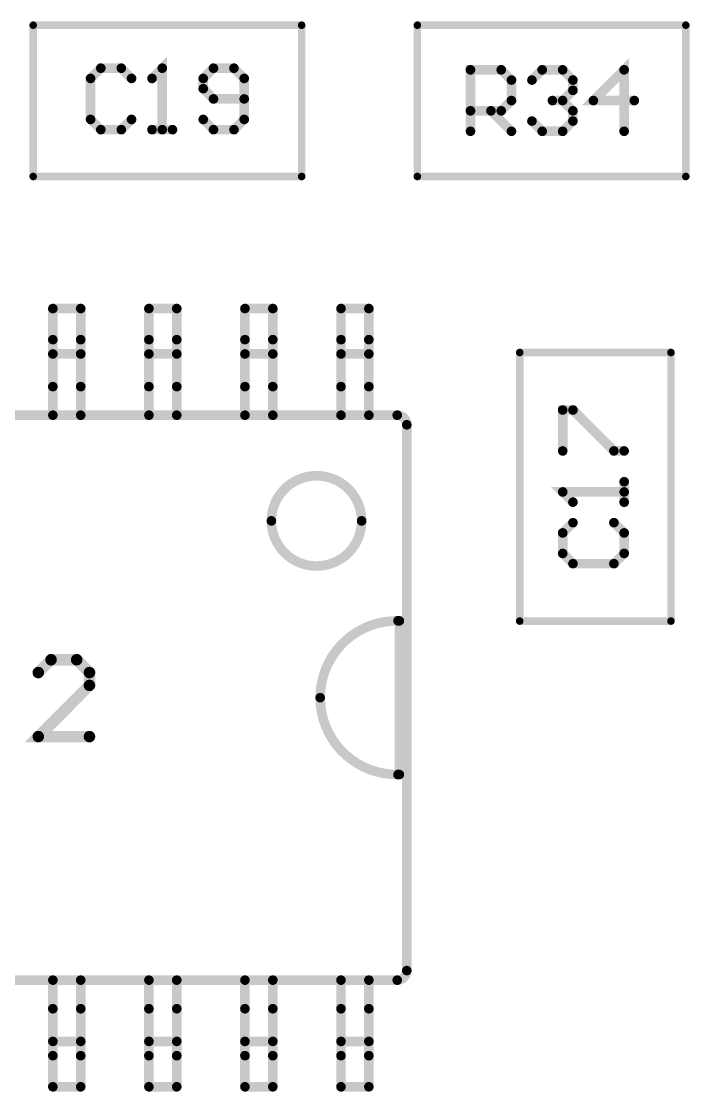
# Model space of a CAD drawing. Extents: x -4.2 to 14.8, y -3.5 to 8.8.
# Drawn here: x 7.771 to 8.119, y 2.935 to 3.492 of the extents above; entities that cross this region are included whole.
import ezdxf

# ---------------------------------------------------------------- set-up
doc = ezdxf.new("R2010")
doc.units = 0
doc.layers.add('2D_LINE_00', color=1, linetype='CONTINUOUS')

# ---------------------------------------------------------------- blocks, each defined once
blk = doc.blocks.new('SMOOTH_0$00394')
at = {"const_width": 0.00197}
blk.add_lwpolyline([(-0.00098, 0, 1), (0.00098, 0, 1)], format="xyb", close=True, dxfattribs=at)
blk = doc.blocks.new('DRAWING_3816')
at = {"layer": '2D_LINE_00', "const_width": 0.00394}
blk.add_lwpolyline([(0, 0), (0.07874, 0)], dxfattribs=at)
at = {"layer": '2D_LINE_00'}
for p in [(0, 0), (0.07874, 0)]:
    blk.add_blockref('SMOOTH_0$00394', p, dxfattribs=at)
blk = doc.blocks.new('DRAWING_3817')
at = {"layer": '2D_LINE_00', "const_width": 0.00394}
blk.add_lwpolyline([(0, 0), (0, 0.13976)], dxfattribs=at)
at = {"layer": '2D_LINE_00'}
for p in [(0, 0.13976), (0, 0)]:
    blk.add_blockref('SMOOTH_0$00394', p, dxfattribs=at)
blk = doc.blocks.new('DRAWING_3818')
at = {"layer": '2D_LINE_00', "const_width": 0.00394}
blk.add_lwpolyline([(0, 0), (0, 0.13976)], dxfattribs=at)
at = {"layer": '2D_LINE_00'}
for p in [(0, 0.13976), (0, 0)]:
    blk.add_blockref('SMOOTH_0$00394', p, dxfattribs=at)
blk = doc.blocks.new('DRAWING_3819')
at = {"layer": '2D_LINE_00', "const_width": 0.00394}
blk.add_lwpolyline([(0, 0), (0.07874, 0)], dxfattribs=at)
at = {"layer": '2D_LINE_00'}
for p in [(0, 0), (0.07874, 0)]:
    blk.add_blockref('SMOOTH_0$00394', p, dxfattribs=at)
blk = doc.blocks.new('DRAWING_4067')
at = {"layer": '2D_LINE_00', "const_width": 0.00394}
blk.add_lwpolyline([(0, 0), (0, 0.07874)], dxfattribs=at)
at = {"layer": '2D_LINE_00'}
for p in [(0, 0.07874), (0, 0)]:
    blk.add_blockref('SMOOTH_0$00394', p, dxfattribs=at)
blk = doc.blocks.new('DRAWING_4068')
at = {"layer": '2D_LINE_00', "const_width": 0.00394}
blk.add_lwpolyline([(0, 0), (0.13976, 0)], dxfattribs=at)
at = {"layer": '2D_LINE_00'}
for p in [(0, 0), (0.13976, 0)]:
    blk.add_blockref('SMOOTH_0$00394', p, dxfattribs=at)
blk = doc.blocks.new('DRAWING_4069')
at = {"layer": '2D_LINE_00', "const_width": 0.00394}
blk.add_lwpolyline([(0, 0), (0.13976, 0)], dxfattribs=at)
at = {"layer": '2D_LINE_00'}
for p in [(0, 0), (0.13976, 0)]:
    blk.add_blockref('SMOOTH_0$00394', p, dxfattribs=at)
blk = doc.blocks.new('DRAWING_4070')
at = {"layer": '2D_LINE_00', "const_width": 0.00394}
blk.add_lwpolyline([(0, 0), (0, 0.07874)], dxfattribs=at)
at = {"layer": '2D_LINE_00'}
for p in [(0, 0.07874), (0, 0)]:
    blk.add_blockref('SMOOTH_0$00394', p, dxfattribs=at)
blk = doc.blocks.new('DRAWING_4071')
at = {"layer": '2D_LINE_00', "const_width": 0.00394}
blk.add_lwpolyline([(0, 0), (0, 0.07874)], dxfattribs=at)
at = {"layer": '2D_LINE_00'}
for p in [(0, 0.07874), (0, 0)]:
    blk.add_blockref('SMOOTH_0$00394', p, dxfattribs=at)
blk = doc.blocks.new('DRAWING_4072')
at = {"layer": '2D_LINE_00', "const_width": 0.00394}
blk.add_lwpolyline([(0, 0), (0.13976, 0)], dxfattribs=at)
at = {"layer": '2D_LINE_00'}
for p in [(0, 0), (0.13976, 0)]:
    blk.add_blockref('SMOOTH_0$00394', p, dxfattribs=at)
blk = doc.blocks.new('DRAWING_4073')
at = {"layer": '2D_LINE_00', "const_width": 0.00394}
blk.add_lwpolyline([(0, 0), (0.13976, 0)], dxfattribs=at)
at = {"layer": '2D_LINE_00'}
for p in [(0, 0), (0.13976, 0)]:
    blk.add_blockref('SMOOTH_0$00394', p, dxfattribs=at)
blk = doc.blocks.new('DRAWING_4074')
at = {"layer": '2D_LINE_00', "const_width": 0.00394}
blk.add_lwpolyline([(0, 0), (0, 0.07874)], dxfattribs=at)
at = {"layer": '2D_LINE_00'}
for p in [(0, 0.07874), (0, 0)]:
    blk.add_blockref('SMOOTH_0$00394', p, dxfattribs=at)
blk = doc.blocks.new('SMOOTH_0$006')
at = {"const_width": 0.003}
blk.add_lwpolyline([(-0.0015, 0, 1), (0.0015, 0, 1)], format="xyb", close=True, dxfattribs=at)
blk = doc.blocks.new('DRAWING_4142')
at = {"layer": '2D_LINE_00', "const_width": 0.006}
blk.add_lwpolyline([(0, 0), (-0.02665, 0), (0, 0.02666), (0, 0.03332), (-0.00666, 0.03999), (-0.01999, 0.03999), (-0.02665, 0.03332)], dxfattribs=at)
at = {"layer": '2D_LINE_00'}
for p in [(-0.01999, 0.03999), (-0.00666, 0.03999), (-0.02665, 0.03332), (0, 0.03332), (0, 0.02666), (-0.02665, 0), (0, 0)]:
    blk.add_blockref('SMOOTH_0$006', p, dxfattribs=at)
blk = doc.blocks.new('SMOOTH_0$005')
at = {"const_width": 0.0025}
blk.add_lwpolyline([(-0.00125, 0, 1), (0.00125, 0, 1)], format="xyb", close=True, dxfattribs=at)
blk = doc.blocks.new('DRAWING_4337')
at = {"layer": '2D_LINE_00', "const_width": 0.005}
blk.add_lwpolyline([(0, 0, 0.418309), (-0.0406, -0.03999)], format="xyb", dxfattribs=at)
at = {"layer": '2D_LINE_00'}
for p in [(0, 0), (-0.0406, -0.03999)]:
    blk.add_blockref('SMOOTH_0$005', p, dxfattribs=at)
blk = doc.blocks.new('DRAWING_4338')
at = {"layer": '2D_LINE_00', "const_width": 0.005}
blk.add_lwpolyline([(0, 0, 0.41166), (-0.00498, 0.00499)], format="xyb", dxfattribs=at)
at = {"layer": '2D_LINE_00'}
for p in [(-0.00498, 0.00499), (0, 0)]:
    blk.add_blockref('SMOOTH_0$005', p, dxfattribs=at)
blk = doc.blocks.new('DRAWING_4339')
at = {"layer": '2D_LINE_00', "const_width": 0.005}
blk.add_lwpolyline([(0, 0, 1), (-0.047, 0)], format="xyb", dxfattribs=at)
at = {"layer": '2D_LINE_00'}
for p in [(-0.047, 0), (0, 0)]:
    blk.add_blockref('SMOOTH_0$005', p, dxfattribs=at)
blk = doc.blocks.new('DRAWING_4340')
at = {"layer": '2D_LINE_00', "const_width": 0.005}
blk.add_lwpolyline([(0, 0, 0.41166), (0.00498, 0.00498)], format="xyb", dxfattribs=at)
at = {"layer": '2D_LINE_00'}
for p in [(0.00498, 0.00498), (0, 0)]:
    blk.add_blockref('SMOOTH_0$005', p, dxfattribs=at)
blk = doc.blocks.new('DRAWING_4341')
at = {"layer": '2D_LINE_00', "const_width": 0.005}
blk.add_lwpolyline([(0, 0, 1), (0.047, 0)], format="xyb", dxfattribs=at)
at = {"layer": '2D_LINE_00'}
for p in [(0, 0), (0.047, 0)]:
    blk.add_blockref('SMOOTH_0$005', p, dxfattribs=at)
blk = doc.blocks.new('DRAWING_4342')
at = {"layer": '2D_LINE_00', "const_width": 0.005}
blk.add_lwpolyline([(0, 0, 0.418309), (0.0406, -0.04)], format="xyb", dxfattribs=at)
at = {"layer": '2D_LINE_00'}
for p in [(0, 0), (0.0406, -0.04)]:
    blk.add_blockref('SMOOTH_0$005', p, dxfattribs=at)
blk = doc.blocks.new('DRAWING_4377')
at = {"layer": '2D_LINE_00', "const_width": 0.005}
blk.add_lwpolyline([(0, 0), (0, 0.01618)], dxfattribs=at)
at = {"layer": '2D_LINE_00'}
for p in [(0, 0.01618), (0, 0)]:
    blk.add_blockref('SMOOTH_0$005', p, dxfattribs=at)
blk = doc.blocks.new('DRAWING_4378')
at = {"layer": '2D_LINE_00', "const_width": 0.005}
blk.add_lwpolyline([(0, 0), (0.0145, 0)], dxfattribs=at)
at = {"layer": '2D_LINE_00'}
for p in [(0, 0), (0.0145, 0)]:
    blk.add_blockref('SMOOTH_0$005', p, dxfattribs=at)
blk = doc.blocks.new('DRAWING_4379')
at = {"layer": '2D_LINE_00', "const_width": 0.005}
blk.add_lwpolyline([(0, 0), (0, 0.017)], dxfattribs=at)
at = {"layer": '2D_LINE_00'}
for p in [(0, 0.017), (0, 0)]:
    blk.add_blockref('SMOOTH_0$005', p, dxfattribs=at)
blk = doc.blocks.new('DRAWING_4380')
at = {"layer": '2D_LINE_00', "const_width": 0.005}
blk.add_lwpolyline([(0, 0), (0, 0.00744)], dxfattribs=at)
at = {"layer": '2D_LINE_00'}
for p in [(0, 0.00744), (0, 0)]:
    blk.add_blockref('SMOOTH_0$005', p, dxfattribs=at)
blk = doc.blocks.new('DRAWING_4381')
at = {"layer": '2D_LINE_00', "const_width": 0.005}
blk.add_lwpolyline([(0, 0), (0.0145, 0)], dxfattribs=at)
at = {"layer": '2D_LINE_00'}
for p in [(0, 0), (0.0145, 0)]:
    blk.add_blockref('SMOOTH_0$005', p, dxfattribs=at)
blk = doc.blocks.new('DRAWING_4382')
at = {"layer": '2D_LINE_00', "const_width": 0.005}
blk.add_lwpolyline([(0, 0), (0, 0.01488)], dxfattribs=at)
at = {"layer": '2D_LINE_00'}
for p in [(0, 0.01488), (0, 0)]:
    blk.add_blockref('SMOOTH_0$005', p, dxfattribs=at)
blk = doc.blocks.new('DRAWING_4383')
at = {"layer": '2D_LINE_00', "const_width": 0.005}
blk.add_lwpolyline([(0, 0), (0, 0.00744)], dxfattribs=at)
at = {"layer": '2D_LINE_00'}
for p in [(0, 0.00744), (0, 0)]:
    blk.add_blockref('SMOOTH_0$005', p, dxfattribs=at)
blk = doc.blocks.new('DRAWING_4384')
at = {"layer": '2D_LINE_00', "const_width": 0.005}
blk.add_lwpolyline([(0, 0), (0, 0.01618)], dxfattribs=at)
at = {"layer": '2D_LINE_00'}
for p in [(0, 0.01618), (0, 0)]:
    blk.add_blockref('SMOOTH_0$005', p, dxfattribs=at)
blk = doc.blocks.new('DRAWING_4385')
at = {"layer": '2D_LINE_00', "const_width": 0.005}
blk.add_lwpolyline([(0, 0), (0.0145, 0)], dxfattribs=at)
at = {"layer": '2D_LINE_00'}
for p in [(0, 0), (0.0145, 0)]:
    blk.add_blockref('SMOOTH_0$005', p, dxfattribs=at)
blk = doc.blocks.new('DRAWING_4386')
at = {"layer": '2D_LINE_00', "const_width": 0.005}
blk.add_lwpolyline([(0, 0), (0, 0.01488)], dxfattribs=at)
at = {"layer": '2D_LINE_00'}
for p in [(0, 0.01488), (0, 0)]:
    blk.add_blockref('SMOOTH_0$005', p, dxfattribs=at)
blk = doc.blocks.new('DRAWING_4387')
at = {"layer": '2D_LINE_00', "const_width": 0.005}
blk.add_lwpolyline([(0, 0), (0, 0.017)], dxfattribs=at)
at = {"layer": '2D_LINE_00'}
for p in [(0, 0.017), (0, 0)]:
    blk.add_blockref('SMOOTH_0$005', p, dxfattribs=at)
blk = doc.blocks.new('DRAWING_4388')
at = {"layer": '2D_LINE_00', "const_width": 0.005}
blk.add_lwpolyline([(0, 0), (0, 0.01618)], dxfattribs=at)
at = {"layer": '2D_LINE_00'}
for p in [(0, 0.01618), (0, 0)]:
    blk.add_blockref('SMOOTH_0$005', p, dxfattribs=at)
blk = doc.blocks.new('DRAWING_4389')
at = {"layer": '2D_LINE_00', "const_width": 0.005}
blk.add_lwpolyline([(0, 0), (0.0145, 0)], dxfattribs=at)
at = {"layer": '2D_LINE_00'}
for p in [(0, 0), (0.0145, 0)]:
    blk.add_blockref('SMOOTH_0$005', p, dxfattribs=at)
blk = doc.blocks.new('DRAWING_4390')
at = {"layer": '2D_LINE_00', "const_width": 0.005}
blk.add_lwpolyline([(0, 0), (0, 0.017)], dxfattribs=at)
at = {"layer": '2D_LINE_00'}
for p in [(0, 0.017), (0, 0)]:
    blk.add_blockref('SMOOTH_0$005', p, dxfattribs=at)
blk = doc.blocks.new('DRAWING_4391')
at = {"layer": '2D_LINE_00', "const_width": 0.005}
blk.add_lwpolyline([(0, 0), (0, 0.00744)], dxfattribs=at)
at = {"layer": '2D_LINE_00'}
for p in [(0, 0.00744), (0, 0)]:
    blk.add_blockref('SMOOTH_0$005', p, dxfattribs=at)
blk = doc.blocks.new('DRAWING_4392')
at = {"layer": '2D_LINE_00', "const_width": 0.005}
blk.add_lwpolyline([(0, 0), (0.0145, 0)], dxfattribs=at)
at = {"layer": '2D_LINE_00'}
for p in [(0, 0), (0.0145, 0)]:
    blk.add_blockref('SMOOTH_0$005', p, dxfattribs=at)
blk = doc.blocks.new('DRAWING_4393')
at = {"layer": '2D_LINE_00', "const_width": 0.005}
blk.add_lwpolyline([(0, 0), (0, 0.01488)], dxfattribs=at)
at = {"layer": '2D_LINE_00'}
for p in [(0, 0.01488), (0, 0)]:
    blk.add_blockref('SMOOTH_0$005', p, dxfattribs=at)
blk = doc.blocks.new('DRAWING_4394')
at = {"layer": '2D_LINE_00', "const_width": 0.005}
blk.add_lwpolyline([(0, 0), (0, 0.00744)], dxfattribs=at)
at = {"layer": '2D_LINE_00'}
for p in [(0, 0.00744), (0, 0)]:
    blk.add_blockref('SMOOTH_0$005', p, dxfattribs=at)
blk = doc.blocks.new('DRAWING_4395')
at = {"layer": '2D_LINE_00', "const_width": 0.005}
blk.add_lwpolyline([(0, 0), (0, 0.01618)], dxfattribs=at)
at = {"layer": '2D_LINE_00'}
for p in [(0, 0.01618), (0, 0)]:
    blk.add_blockref('SMOOTH_0$005', p, dxfattribs=at)
blk = doc.blocks.new('DRAWING_4396')
at = {"layer": '2D_LINE_00', "const_width": 0.005}
blk.add_lwpolyline([(0, 0), (0.0145, 0)], dxfattribs=at)
at = {"layer": '2D_LINE_00'}
for p in [(0, 0), (0.0145, 0)]:
    blk.add_blockref('SMOOTH_0$005', p, dxfattribs=at)
blk = doc.blocks.new('DRAWING_4397')
at = {"layer": '2D_LINE_00', "const_width": 0.005}
blk.add_lwpolyline([(0, 0), (0, 0.01488)], dxfattribs=at)
at = {"layer": '2D_LINE_00'}
for p in [(0, 0.01488), (0, 0)]:
    blk.add_blockref('SMOOTH_0$005', p, dxfattribs=at)
blk = doc.blocks.new('DRAWING_4398')
at = {"layer": '2D_LINE_00', "const_width": 0.005}
blk.add_lwpolyline([(0, 0), (0, 0.017)], dxfattribs=at)
at = {"layer": '2D_LINE_00'}
for p in [(0, 0.017), (0, 0)]:
    blk.add_blockref('SMOOTH_0$005', p, dxfattribs=at)
blk = doc.blocks.new('DRAWING_4399')
at = {"layer": '2D_LINE_00', "const_width": 0.005}
blk.add_lwpolyline([(0, 0), (0, 0.01618)], dxfattribs=at)
at = {"layer": '2D_LINE_00'}
for p in [(0, 0.01618), (0, 0)]:
    blk.add_blockref('SMOOTH_0$005', p, dxfattribs=at)
blk = doc.blocks.new('DRAWING_4400')
at = {"layer": '2D_LINE_00', "const_width": 0.005}
blk.add_lwpolyline([(0, 0), (0.0145, 0)], dxfattribs=at)
at = {"layer": '2D_LINE_00'}
for p in [(0, 0), (0.0145, 0)]:
    blk.add_blockref('SMOOTH_0$005', p, dxfattribs=at)
blk = doc.blocks.new('DRAWING_4401')
at = {"layer": '2D_LINE_00', "const_width": 0.005}
blk.add_lwpolyline([(0, 0), (0, 0.017)], dxfattribs=at)
at = {"layer": '2D_LINE_00'}
for p in [(0, 0.017), (0, 0)]:
    blk.add_blockref('SMOOTH_0$005', p, dxfattribs=at)
blk = doc.blocks.new('DRAWING_4402')
at = {"layer": '2D_LINE_00', "const_width": 0.005}
blk.add_lwpolyline([(0, 0), (0, 0.00744)], dxfattribs=at)
at = {"layer": '2D_LINE_00'}
for p in [(0, 0.00744), (0, 0)]:
    blk.add_blockref('SMOOTH_0$005', p, dxfattribs=at)
blk = doc.blocks.new('DRAWING_4403')
at = {"layer": '2D_LINE_00', "const_width": 0.005}
blk.add_lwpolyline([(0, 0), (0.0145, 0)], dxfattribs=at)
at = {"layer": '2D_LINE_00'}
for p in [(0, 0), (0.0145, 0)]:
    blk.add_blockref('SMOOTH_0$005', p, dxfattribs=at)
blk = doc.blocks.new('DRAWING_4404')
at = {"layer": '2D_LINE_00', "const_width": 0.005}
blk.add_lwpolyline([(0, 0), (0, 0.01488)], dxfattribs=at)
at = {"layer": '2D_LINE_00'}
for p in [(0, 0.01488), (0, 0)]:
    blk.add_blockref('SMOOTH_0$005', p, dxfattribs=at)
blk = doc.blocks.new('DRAWING_4405')
at = {"layer": '2D_LINE_00', "const_width": 0.005}
blk.add_lwpolyline([(0, 0), (0, 0.00744)], dxfattribs=at)
at = {"layer": '2D_LINE_00'}
for p in [(0, 0.00744), (0, 0)]:
    blk.add_blockref('SMOOTH_0$005', p, dxfattribs=at)
blk = doc.blocks.new('DRAWING_4406')
at = {"layer": '2D_LINE_00', "const_width": 0.005}
blk.add_lwpolyline([(0, 0), (0, 0.01618)], dxfattribs=at)
at = {"layer": '2D_LINE_00'}
for p in [(0, 0.01618), (0, 0)]:
    blk.add_blockref('SMOOTH_0$005', p, dxfattribs=at)
blk = doc.blocks.new('DRAWING_4407')
at = {"layer": '2D_LINE_00', "const_width": 0.005}
blk.add_lwpolyline([(0, 0), (0.0145, 0)], dxfattribs=at)
at = {"layer": '2D_LINE_00'}
for p in [(0, 0), (0.0145, 0)]:
    blk.add_blockref('SMOOTH_0$005', p, dxfattribs=at)
blk = doc.blocks.new('DRAWING_4408')
at = {"layer": '2D_LINE_00', "const_width": 0.005}
blk.add_lwpolyline([(0, 0), (0, 0.01488)], dxfattribs=at)
at = {"layer": '2D_LINE_00'}
for p in [(0, 0.01488), (0, 0)]:
    blk.add_blockref('SMOOTH_0$005', p, dxfattribs=at)
blk = doc.blocks.new('DRAWING_4409')
at = {"layer": '2D_LINE_00', "const_width": 0.005}
blk.add_lwpolyline([(0, 0), (0, 0.017)], dxfattribs=at)
at = {"layer": '2D_LINE_00'}
for p in [(0, 0.017), (0, 0)]:
    blk.add_blockref('SMOOTH_0$005', p, dxfattribs=at)
blk = doc.blocks.new('DRAWING_4410')
at = {"layer": '2D_LINE_00', "const_width": 0.005}
blk.add_lwpolyline([(0, 0), (0, 0.01618)], dxfattribs=at)
at = {"layer": '2D_LINE_00'}
for p in [(0, 0.01618), (0, 0)]:
    blk.add_blockref('SMOOTH_0$005', p, dxfattribs=at)
blk = doc.blocks.new('DRAWING_4411')
at = {"layer": '2D_LINE_00', "const_width": 0.005}
blk.add_lwpolyline([(0, 0), (0.0145, 0)], dxfattribs=at)
at = {"layer": '2D_LINE_00'}
for p in [(0, 0), (0.0145, 0)]:
    blk.add_blockref('SMOOTH_0$005', p, dxfattribs=at)
blk = doc.blocks.new('DRAWING_4412')
at = {"layer": '2D_LINE_00', "const_width": 0.005}
blk.add_lwpolyline([(0, 0), (0, 0.017)], dxfattribs=at)
at = {"layer": '2D_LINE_00'}
for p in [(0, 0.017), (0, 0)]:
    blk.add_blockref('SMOOTH_0$005', p, dxfattribs=at)
blk = doc.blocks.new('DRAWING_4413')
at = {"layer": '2D_LINE_00', "const_width": 0.005}
blk.add_lwpolyline([(0, 0), (0, 0.00744)], dxfattribs=at)
at = {"layer": '2D_LINE_00'}
for p in [(0, 0.00744), (0, 0)]:
    blk.add_blockref('SMOOTH_0$005', p, dxfattribs=at)
blk = doc.blocks.new('DRAWING_4414')
at = {"layer": '2D_LINE_00', "const_width": 0.005}
blk.add_lwpolyline([(0, 0), (0.0145, 0)], dxfattribs=at)
at = {"layer": '2D_LINE_00'}
for p in [(0, 0), (0.0145, 0)]:
    blk.add_blockref('SMOOTH_0$005', p, dxfattribs=at)
blk = doc.blocks.new('DRAWING_4415')
at = {"layer": '2D_LINE_00', "const_width": 0.005}
blk.add_lwpolyline([(0, 0), (0, 0.01488)], dxfattribs=at)
at = {"layer": '2D_LINE_00'}
for p in [(0, 0.01488), (0, 0)]:
    blk.add_blockref('SMOOTH_0$005', p, dxfattribs=at)
blk = doc.blocks.new('DRAWING_4416')
at = {"layer": '2D_LINE_00', "const_width": 0.005}
blk.add_lwpolyline([(0, 0), (0, 0.00744)], dxfattribs=at)
at = {"layer": '2D_LINE_00'}
for p in [(0, 0.00744), (0, 0)]:
    blk.add_blockref('SMOOTH_0$005', p, dxfattribs=at)
blk = doc.blocks.new('DRAWING_4417')
at = {"layer": '2D_LINE_00', "const_width": 0.005}
blk.add_lwpolyline([(0, 0), (0, 0.01618)], dxfattribs=at)
at = {"layer": '2D_LINE_00'}
for p in [(0, 0.01618), (0, 0)]:
    blk.add_blockref('SMOOTH_0$005', p, dxfattribs=at)
blk = doc.blocks.new('DRAWING_4418')
at = {"layer": '2D_LINE_00', "const_width": 0.005}
blk.add_lwpolyline([(0, 0), (0.0145, 0)], dxfattribs=at)
at = {"layer": '2D_LINE_00'}
for p in [(0, 0), (0.0145, 0)]:
    blk.add_blockref('SMOOTH_0$005', p, dxfattribs=at)
blk = doc.blocks.new('DRAWING_4419')
at = {"layer": '2D_LINE_00', "const_width": 0.005}
blk.add_lwpolyline([(0, 0), (0, 0.01488)], dxfattribs=at)
at = {"layer": '2D_LINE_00'}
for p in [(0, 0.01488), (0, 0)]:
    blk.add_blockref('SMOOTH_0$005', p, dxfattribs=at)
blk = doc.blocks.new('DRAWING_4420')
at = {"layer": '2D_LINE_00', "const_width": 0.005}
blk.add_lwpolyline([(0, 0), (0, 0.017)], dxfattribs=at)
at = {"layer": '2D_LINE_00'}
for p in [(0, 0.017), (0, 0)]:
    blk.add_blockref('SMOOTH_0$005', p, dxfattribs=at)
blk = doc.blocks.new('DRAWING_4465')
at = {"layer": '2D_LINE_00', "const_width": 0.005}
blk.add_lwpolyline([(0, 0), (0, 0.01619)], dxfattribs=at)
at = {"layer": '2D_LINE_00'}
for p in [(0, 0.01619), (0, 0)]:
    blk.add_blockref('SMOOTH_0$005', p, dxfattribs=at)
blk = doc.blocks.new('DRAWING_4466')
at = {"layer": '2D_LINE_00', "const_width": 0.005}
blk.add_lwpolyline([(0, 0), (0.0145, 0)], dxfattribs=at)
at = {"layer": '2D_LINE_00'}
for p in [(0, 0), (0.0145, 0)]:
    blk.add_blockref('SMOOTH_0$005', p, dxfattribs=at)
blk = doc.blocks.new('DRAWING_4467')
at = {"layer": '2D_LINE_00', "const_width": 0.005}
blk.add_lwpolyline([(0, 0), (0, 0.017)], dxfattribs=at)
at = {"layer": '2D_LINE_00'}
for p in [(0, 0.017), (0, 0)]:
    blk.add_blockref('SMOOTH_0$005', p, dxfattribs=at)
blk = doc.blocks.new('DRAWING_4468')
at = {"layer": '2D_LINE_00', "const_width": 0.005}
blk.add_lwpolyline([(0, 0), (0, 0.00744)], dxfattribs=at)
at = {"layer": '2D_LINE_00'}
for p in [(0, 0.00744), (0, 0)]:
    blk.add_blockref('SMOOTH_0$005', p, dxfattribs=at)
blk = doc.blocks.new('DRAWING_4469')
at = {"layer": '2D_LINE_00', "const_width": 0.005}
blk.add_lwpolyline([(0, 0), (0.0145, 0)], dxfattribs=at)
at = {"layer": '2D_LINE_00'}
for p in [(0, 0), (0.0145, 0)]:
    blk.add_blockref('SMOOTH_0$005', p, dxfattribs=at)
blk = doc.blocks.new('DRAWING_4470')
at = {"layer": '2D_LINE_00', "const_width": 0.005}
blk.add_lwpolyline([(0, 0), (0, 0.01487)], dxfattribs=at)
at = {"layer": '2D_LINE_00'}
for p in [(0, 0.01487), (0, 0)]:
    blk.add_blockref('SMOOTH_0$005', p, dxfattribs=at)
blk = doc.blocks.new('DRAWING_4471')
at = {"layer": '2D_LINE_00', "const_width": 0.005}
blk.add_lwpolyline([(0, 0), (0, 0.00744), (0, 0.02363)], dxfattribs=at)
at = {"layer": '2D_LINE_00'}
for p in [(0, 0.00744), (0, 0)]:
    blk.add_blockref('SMOOTH_0$005', p, dxfattribs=at)
blk = doc.blocks.new('DRAWING_4472')
at = {"layer": '2D_LINE_00', "const_width": 0.005}
blk.add_lwpolyline([(0, 0), (0.0145, 0)], dxfattribs=at)
at = {"layer": '2D_LINE_00'}
for p in [(0, 0), (0.0145, 0)]:
    blk.add_blockref('SMOOTH_0$005', p, dxfattribs=at)
blk = doc.blocks.new('DRAWING_4473')
at = {"layer": '2D_LINE_00', "const_width": 0.005}
blk.add_lwpolyline([(0, 0), (0, 0.01487)], dxfattribs=at)
at = {"layer": '2D_LINE_00'}
for p in [(0, 0.01487), (0, 0)]:
    blk.add_blockref('SMOOTH_0$005', p, dxfattribs=at)
blk = doc.blocks.new('DRAWING_4474')
at = {"layer": '2D_LINE_00', "const_width": 0.005}
blk.add_lwpolyline([(0, 0), (0, 0.017)], dxfattribs=at)
at = {"layer": '2D_LINE_00'}
for p in [(0, 0.017), (0, 0)]:
    blk.add_blockref('SMOOTH_0$005', p, dxfattribs=at)
blk = doc.blocks.new('DRAWING_4475')
at = {"layer": '2D_LINE_00', "const_width": 0.005}
blk.add_lwpolyline([(0, 0), (0, 0.01619)], dxfattribs=at)
at = {"layer": '2D_LINE_00'}
for p in [(0, 0.01619), (0, 0)]:
    blk.add_blockref('SMOOTH_0$005', p, dxfattribs=at)
blk = doc.blocks.new('DRAWING_4476')
at = {"layer": '2D_LINE_00', "const_width": 0.005}
blk.add_lwpolyline([(0, 0), (0.0145, 0)], dxfattribs=at)
at = {"layer": '2D_LINE_00'}
for p in [(0, 0), (0.0145, 0)]:
    blk.add_blockref('SMOOTH_0$005', p, dxfattribs=at)
blk = doc.blocks.new('DRAWING_4477')
at = {"layer": '2D_LINE_00', "const_width": 0.005}
blk.add_lwpolyline([(0, 0), (0, 0.017)], dxfattribs=at)
at = {"layer": '2D_LINE_00'}
for p in [(0, 0.017), (0, 0)]:
    blk.add_blockref('SMOOTH_0$005', p, dxfattribs=at)
blk = doc.blocks.new('DRAWING_4478')
at = {"layer": '2D_LINE_00', "const_width": 0.005}
blk.add_lwpolyline([(0, 0), (0, 0.00744)], dxfattribs=at)
at = {"layer": '2D_LINE_00'}
for p in [(0, 0.00744), (0, 0)]:
    blk.add_blockref('SMOOTH_0$005', p, dxfattribs=at)
blk = doc.blocks.new('DRAWING_4479')
at = {"layer": '2D_LINE_00', "const_width": 0.005}
blk.add_lwpolyline([(0, 0), (0.0145, 0)], dxfattribs=at)
at = {"layer": '2D_LINE_00'}
for p in [(0, 0), (0.0145, 0)]:
    blk.add_blockref('SMOOTH_0$005', p, dxfattribs=at)
blk = doc.blocks.new('DRAWING_4480')
at = {"layer": '2D_LINE_00', "const_width": 0.005}
blk.add_lwpolyline([(0, 0), (0, 0.01487)], dxfattribs=at)
at = {"layer": '2D_LINE_00'}
for p in [(0, 0.01487), (0, 0)]:
    blk.add_blockref('SMOOTH_0$005', p, dxfattribs=at)
blk = doc.blocks.new('DRAWING_4481')
at = {"layer": '2D_LINE_00', "const_width": 0.005}
blk.add_lwpolyline([(0, 0), (0, 0.00744), (0, 0.02363)], dxfattribs=at)
at = {"layer": '2D_LINE_00'}
for p in [(0, 0.00744), (0, 0)]:
    blk.add_blockref('SMOOTH_0$005', p, dxfattribs=at)
blk = doc.blocks.new('DRAWING_4482')
at = {"layer": '2D_LINE_00', "const_width": 0.005}
blk.add_lwpolyline([(0, 0), (0.0145, 0)], dxfattribs=at)
at = {"layer": '2D_LINE_00'}
for p in [(0, 0), (0.0145, 0)]:
    blk.add_blockref('SMOOTH_0$005', p, dxfattribs=at)
blk = doc.blocks.new('DRAWING_4483')
at = {"layer": '2D_LINE_00', "const_width": 0.005}
blk.add_lwpolyline([(0, 0), (0, 0.01487)], dxfattribs=at)
at = {"layer": '2D_LINE_00'}
for p in [(0, 0.01487), (0, 0)]:
    blk.add_blockref('SMOOTH_0$005', p, dxfattribs=at)
blk = doc.blocks.new('DRAWING_4484')
at = {"layer": '2D_LINE_00', "const_width": 0.005}
blk.add_lwpolyline([(0, 0), (0, 0.017)], dxfattribs=at)
at = {"layer": '2D_LINE_00'}
for p in [(0, 0.017), (0, 0)]:
    blk.add_blockref('SMOOTH_0$005', p, dxfattribs=at)
blk = doc.blocks.new('DRAWING_4485')
at = {"layer": '2D_LINE_00', "const_width": 0.005}
blk.add_lwpolyline([(0, 0), (0, 0.01619)], dxfattribs=at)
at = {"layer": '2D_LINE_00'}
for p in [(0, 0.01619), (0, 0)]:
    blk.add_blockref('SMOOTH_0$005', p, dxfattribs=at)
blk = doc.blocks.new('DRAWING_4486')
at = {"layer": '2D_LINE_00', "const_width": 0.005}
blk.add_lwpolyline([(0, 0), (0.0145, 0)], dxfattribs=at)
at = {"layer": '2D_LINE_00'}
for p in [(0, 0), (0.0145, 0)]:
    blk.add_blockref('SMOOTH_0$005', p, dxfattribs=at)
blk = doc.blocks.new('DRAWING_4487')
at = {"layer": '2D_LINE_00', "const_width": 0.005}
blk.add_lwpolyline([(0, 0), (0, 0.017)], dxfattribs=at)
at = {"layer": '2D_LINE_00'}
for p in [(0, 0.017), (0, 0)]:
    blk.add_blockref('SMOOTH_0$005', p, dxfattribs=at)
blk = doc.blocks.new('DRAWING_4488')
at = {"layer": '2D_LINE_00', "const_width": 0.005}
blk.add_lwpolyline([(0, 0), (0, 0.00744)], dxfattribs=at)
at = {"layer": '2D_LINE_00'}
for p in [(0, 0.00744), (0, 0)]:
    blk.add_blockref('SMOOTH_0$005', p, dxfattribs=at)
blk = doc.blocks.new('DRAWING_4489')
at = {"layer": '2D_LINE_00', "const_width": 0.005}
blk.add_lwpolyline([(0, 0), (0.0145, 0)], dxfattribs=at)
at = {"layer": '2D_LINE_00'}
for p in [(0, 0), (0.0145, 0)]:
    blk.add_blockref('SMOOTH_0$005', p, dxfattribs=at)
blk = doc.blocks.new('DRAWING_4490')
at = {"layer": '2D_LINE_00', "const_width": 0.005}
blk.add_lwpolyline([(0, 0), (0, 0.01487)], dxfattribs=at)
at = {"layer": '2D_LINE_00'}
for p in [(0, 0.01487), (0, 0)]:
    blk.add_blockref('SMOOTH_0$005', p, dxfattribs=at)
blk = doc.blocks.new('DRAWING_4491')
at = {"layer": '2D_LINE_00', "const_width": 0.005}
blk.add_lwpolyline([(0, 0), (0, 0.00744), (0, 0.02363)], dxfattribs=at)
at = {"layer": '2D_LINE_00'}
for p in [(0, 0.00744), (0, 0)]:
    blk.add_blockref('SMOOTH_0$005', p, dxfattribs=at)
blk = doc.blocks.new('DRAWING_4492')
at = {"layer": '2D_LINE_00', "const_width": 0.005}
blk.add_lwpolyline([(0, 0), (0.0145, 0)], dxfattribs=at)
at = {"layer": '2D_LINE_00'}
for p in [(0, 0), (0.0145, 0)]:
    blk.add_blockref('SMOOTH_0$005', p, dxfattribs=at)
blk = doc.blocks.new('DRAWING_4493')
at = {"layer": '2D_LINE_00', "const_width": 0.005}
blk.add_lwpolyline([(0, 0), (0, 0.01487)], dxfattribs=at)
at = {"layer": '2D_LINE_00'}
for p in [(0, 0.01487), (0, 0)]:
    blk.add_blockref('SMOOTH_0$005', p, dxfattribs=at)
blk = doc.blocks.new('DRAWING_4494')
at = {"layer": '2D_LINE_00', "const_width": 0.005}
blk.add_lwpolyline([(0, 0), (0, 0.017)], dxfattribs=at)
at = {"layer": '2D_LINE_00'}
for p in [(0, 0.017), (0, 0)]:
    blk.add_blockref('SMOOTH_0$005', p, dxfattribs=at)
blk = doc.blocks.new('DRAWING_4495')
at = {"layer": '2D_LINE_00', "const_width": 0.005}
blk.add_lwpolyline([(0, 0), (0, 0.01619)], dxfattribs=at)
at = {"layer": '2D_LINE_00'}
for p in [(0, 0.01619), (0, 0)]:
    blk.add_blockref('SMOOTH_0$005', p, dxfattribs=at)
blk = doc.blocks.new('DRAWING_4496')
at = {"layer": '2D_LINE_00', "const_width": 0.005}
blk.add_lwpolyline([(0, 0), (0.0145, 0)], dxfattribs=at)
at = {"layer": '2D_LINE_00'}
for p in [(0, 0), (0.0145, 0)]:
    blk.add_blockref('SMOOTH_0$005', p, dxfattribs=at)
blk = doc.blocks.new('DRAWING_4497')
at = {"layer": '2D_LINE_00', "const_width": 0.005}
blk.add_lwpolyline([(0, 0), (0, 0.017)], dxfattribs=at)
at = {"layer": '2D_LINE_00'}
for p in [(0, 0.017), (0, 0)]:
    blk.add_blockref('SMOOTH_0$005', p, dxfattribs=at)
blk = doc.blocks.new('DRAWING_4498')
at = {"layer": '2D_LINE_00', "const_width": 0.005}
blk.add_lwpolyline([(0, 0), (0, 0.00744)], dxfattribs=at)
at = {"layer": '2D_LINE_00'}
for p in [(0, 0.00744), (0, 0)]:
    blk.add_blockref('SMOOTH_0$005', p, dxfattribs=at)
blk = doc.blocks.new('DRAWING_4499')
at = {"layer": '2D_LINE_00', "const_width": 0.005}
blk.add_lwpolyline([(0, 0), (0.0145, 0)], dxfattribs=at)
at = {"layer": '2D_LINE_00'}
for p in [(0, 0), (0.0145, 0)]:
    blk.add_blockref('SMOOTH_0$005', p, dxfattribs=at)
blk = doc.blocks.new('DRAWING_4500')
at = {"layer": '2D_LINE_00', "const_width": 0.005}
blk.add_lwpolyline([(0, 0), (0, 0.01487)], dxfattribs=at)
at = {"layer": '2D_LINE_00'}
for p in [(0, 0.01487), (0, 0)]:
    blk.add_blockref('SMOOTH_0$005', p, dxfattribs=at)
blk = doc.blocks.new('DRAWING_4501')
at = {"layer": '2D_LINE_00', "const_width": 0.005}
blk.add_lwpolyline([(0, 0), (0, 0.00744), (0, 0.02363)], dxfattribs=at)
at = {"layer": '2D_LINE_00'}
for p in [(0, 0.00744), (0, 0)]:
    blk.add_blockref('SMOOTH_0$005', p, dxfattribs=at)
blk = doc.blocks.new('DRAWING_4502')
at = {"layer": '2D_LINE_00', "const_width": 0.005}
blk.add_lwpolyline([(0, 0), (0.0145, 0)], dxfattribs=at)
at = {"layer": '2D_LINE_00'}
for p in [(0, 0), (0.0145, 0)]:
    blk.add_blockref('SMOOTH_0$005', p, dxfattribs=at)
blk = doc.blocks.new('DRAWING_4503')
at = {"layer": '2D_LINE_00', "const_width": 0.005}
blk.add_lwpolyline([(0, 0), (0, 0.01487)], dxfattribs=at)
at = {"layer": '2D_LINE_00'}
for p in [(0, 0.01487), (0, 0)]:
    blk.add_blockref('SMOOTH_0$005', p, dxfattribs=at)
blk = doc.blocks.new('DRAWING_4504')
at = {"layer": '2D_LINE_00', "const_width": 0.005}
blk.add_lwpolyline([(0, 0), (0, 0.017)], dxfattribs=at)
at = {"layer": '2D_LINE_00'}
for p in [(0, 0.017), (0, 0)]:
    blk.add_blockref('SMOOTH_0$005', p, dxfattribs=at)
blk = doc.blocks.new('DRAWING_4545')
at = {"layer": '2D_LINE_00', "const_width": 0.005}
blk.add_lwpolyline([(0, 0), (0.00007, -0.00004), (0.00069, -0.00005)], dxfattribs=at)
at = {"layer": '2D_LINE_00'}
for p in [(0, 0), (0.00007, -0.00004), (0.00069, -0.00005)]:
    blk.add_blockref('SMOOTH_0$005', p, dxfattribs=at)
blk = doc.blocks.new('DRAWING_4546')
at = {"layer": '2D_LINE_00', "const_width": 0.005}
blk.add_lwpolyline([(0, 0), (0, 0.28403)], dxfattribs=at)
at = {"layer": '2D_LINE_00'}
for p in [(0, 0.28403), (0, 0)]:
    blk.add_blockref('SMOOTH_0$005', p, dxfattribs=at)
blk = doc.blocks.new('DRAWING_4548')
at = {"layer": '2D_LINE_00', "const_width": 0.005}
blk.add_lwpolyline([(0, 0), (0.00062, 0.00001)], dxfattribs=at)
at = {"layer": '2D_LINE_00'}
for p in [(0, 0), (0.00062, 0.00001)]:
    blk.add_blockref('SMOOTH_0$005', p, dxfattribs=at)
blk = doc.blocks.new('DRAWING_4549')
at = {"layer": '2D_LINE_00', "const_width": 0.005}
blk.add_lwpolyline([(0, 0), (0.39404, 0)], dxfattribs=at)
at = {"layer": '2D_LINE_00'}
for p in [(0, 0), (0.39404, 0)]:
    blk.add_blockref('SMOOTH_0$005', p, dxfattribs=at)
blk = doc.blocks.new('DRAWING_4550')
at = {"layer": '2D_LINE_00', "const_width": 0.005}
blk.add_lwpolyline([(0, 0), (0.39404, 0)], dxfattribs=at)
at = {"layer": '2D_LINE_00'}
for p in [(0, 0), (0.39404, 0)]:
    blk.add_blockref('SMOOTH_0$005', p, dxfattribs=at)
blk = doc.blocks.new('DRAWING_4551')
at = {"layer": '2D_LINE_00', "const_width": 0.005}
blk.add_lwpolyline([(0, 0), (0.00007, 0.00004)], dxfattribs=at)
at = {"layer": '2D_LINE_00'}
for p in [(0, 0), (0.00007, 0.00004)]:
    blk.add_blockref('SMOOTH_0$005', p, dxfattribs=at)
blk = doc.blocks.new('DRAWING_4552')
at = {"layer": '2D_LINE_00', "const_width": 0.005}
blk.add_lwpolyline([(0, 0), (0, 0.07997)], dxfattribs=at)
at = {"layer": '2D_LINE_00'}
for p in [(0, 0.07997), (0, 0)]:
    blk.add_blockref('SMOOTH_0$005', p, dxfattribs=at)
blk = doc.blocks.new('DRAWING_5602')
at = {"layer": '2D_LINE_00', "const_width": 0.005}
blk.add_lwpolyline([(0, 0), (-0.00533, -0.00533), (-0.00533, -0.016), (0, -0.02133), (0.02133, -0.02133), (0.02666, -0.016), (0.02666, -0.00533), (0.02133, 0)], dxfattribs=at)
at = {"layer": '2D_LINE_00'}
for p in [(0, 0), (0.02133, 0), (-0.00533, -0.00533), (0.02666, -0.00533), (-0.00533, -0.016), (0.02666, -0.016), (0, -0.02133), (0.02133, -0.02133)]:
    blk.add_blockref('SMOOTH_0$005', p, dxfattribs=at)
blk = doc.blocks.new('DRAWING_5603')
at = {"layer": '2D_LINE_00', "const_width": 0.005}
blk.add_lwpolyline([(0, 0), (0, 0.01066), (0, 0.00533), (-0.03199, 0.00533), (-0.02666, 0)], dxfattribs=at)
at = {"layer": '2D_LINE_00'}
for p in [(0, 0.01066), (-0.03199, 0.00533), (0, 0.00533), (-0.02666, 0), (0, 0)]:
    blk.add_blockref('SMOOTH_0$005', p, dxfattribs=at)
blk = doc.blocks.new('DRAWING_5604')
at = {"layer": '2D_LINE_00', "const_width": 0.005}
blk.add_lwpolyline([(0, 0), (0, 0.02132), (0.00533, 0.02132), (0.02666, 0), (0.03199, 0)], dxfattribs=at)
at = {"layer": '2D_LINE_00'}
for p in [(0, 0.02132), (0.00533, 0.02132), (0, 0), (0.02666, 0), (0.03199, 0)]:
    blk.add_blockref('SMOOTH_0$005', p, dxfattribs=at)
blk = doc.blocks.new('DRAWING_5748')
at = {"layer": '2D_LINE_00', "const_width": 0.005}
blk.add_lwpolyline([(0, 0), (0, 0.03199), (0.016, 0.03199), (0.02133, 0.02666), (0.02133, 0.01599), (0.016, 0.01066), (0, 0.01066)], dxfattribs=at)
at = {"layer": '2D_LINE_00'}
for p in [(0, 0.03199), (0.016, 0.03199), (0.02133, 0.02666), (0.02133, 0.01599), (0, 0.01066), (0.016, 0.01066), (0, 0)]:
    blk.add_blockref('SMOOTH_0$005', p, dxfattribs=at)
blk = doc.blocks.new('DRAWING_5749')
at = {"layer": '2D_LINE_00', "const_width": 0.005}
blk.add_lwpolyline([(0, 0), (0.01067, -0.01066)], dxfattribs=at)
at = {"layer": '2D_LINE_00'}
for p in [(0, 0), (0.01067, -0.01066)]:
    blk.add_blockref('SMOOTH_0$005', p, dxfattribs=at)
blk = doc.blocks.new('DRAWING_5750')
at = {"layer": '2D_LINE_00', "const_width": 0.005}
blk.add_lwpolyline([(0, 0), (0.00533, 0.00533), (0.01599, 0.00533), (0.02133, 0), (0.02133, -0.00533), (0.01599, -0.01067), (0.01066, -0.01067), (0.01599, -0.01067), (0.02133, -0.016), (0.02133, -0.02133), (0.01599, -0.02666), (0.00533, -0.02666), (0, -0.02133)], dxfattribs=at)
at = {"layer": '2D_LINE_00'}
for p in [(0.00533, 0.00533), (0.01599, 0.00533), (0, 0), (0.02133, 0), (0.02133, -0.00533), (0.01066, -0.01067), (0.01599, -0.01067), (0.01599, -0.01067), (0.02133, -0.016), (0, -0.02133), (0.02133, -0.02133), (0.00533, -0.02666), (0.01599, -0.02666)]:
    blk.add_blockref('SMOOTH_0$005', p, dxfattribs=at)
blk = doc.blocks.new('DRAWING_5751')
at = {"layer": '2D_LINE_00', "const_width": 0.005}
blk.add_lwpolyline([(0, 0), (0, 0.03199), (-0.01599, 0.01599), (0.00534, 0.01599)], dxfattribs=at)
at = {"layer": '2D_LINE_00'}
for p in [(0, 0.03199), (-0.01599, 0.01599), (0.00534, 0.01599), (0, 0)]:
    blk.add_blockref('SMOOTH_0$005', p, dxfattribs=at)
blk = doc.blocks.new('DRAWING_5752')
at = {"layer": '2D_LINE_00', "const_width": 0.005}
blk.add_lwpolyline([(0, 0), (-0.00533, 0.00533), (-0.016, 0.00533), (-0.02133, 0), (-0.02133, -0.02133), (-0.016, -0.02666), (-0.00533, -0.02666), (0, -0.02133)], dxfattribs=at)
at = {"layer": '2D_LINE_00'}
for p in [(-0.016, 0.00533), (-0.00533, 0.00533), (-0.02133, 0), (0, 0), (-0.02133, -0.02133), (0, -0.02133), (-0.016, -0.02666), (-0.00533, -0.02666)]:
    blk.add_blockref('SMOOTH_0$005', p, dxfattribs=at)
blk = doc.blocks.new('DRAWING_5753')
at = {"layer": '2D_LINE_00', "const_width": 0.005}
blk.add_lwpolyline([(0, 0), (0.01066, 0), (0.00533, 0), (0.00533, 0.03199), (0, 0.02666)], dxfattribs=at)
at = {"layer": '2D_LINE_00'}
for p in [(0.00533, 0.03199), (0, 0.02666), (0, 0), (0.00533, 0), (0.01066, 0)]:
    blk.add_blockref('SMOOTH_0$005', p, dxfattribs=at)
blk = doc.blocks.new('DRAWING_5754')
at = {"layer": '2D_LINE_00', "const_width": 0.005}
blk.add_lwpolyline([(0, 0), (0.00533, -0.00533), (0.01599, -0.00533), (0.02133, 0), (0.02133, 0.02133), (0.01599, 0.02666), (0.00533, 0.02666), (0, 0.02133), (0, 0.016), (0.00533, 0.01066), (0.02133, 0.01066)], dxfattribs=at)
at = {"layer": '2D_LINE_00'}
for p in [(0.00533, 0.02666), (0.01599, 0.02666), (0, 0.02133), (0.02133, 0.02133), (0, 0.016), (0.00533, 0.01066), (0.02133, 0.01066), (0, 0), (0.02133, 0), (0.00533, -0.00533), (0.01599, -0.00533)]:
    blk.add_blockref('SMOOTH_0$005', p, dxfattribs=at)

msp = doc.modelspace()

# ---------------------------------------------------------------- block references
for name, p in [('DRAWING_4071', (7.77734, 3.41148)), ('DRAWING_4073', (7.77734, 3.49022)), ('DRAWING_4074', (7.9171, 3.41148)), ('DRAWING_4068', (7.97734, 3.49022)), ('DRAWING_4070', (7.97734, 3.41148)), ('DRAWING_4067', (8.1171, 3.41148)), ('DRAWING_5752', (7.82855, 3.46251)), ('DRAWING_5753', (7.83921, 3.43585)), ('DRAWING_5754', (7.86587, 3.44118)), ('DRAWING_5751', (8.08497, 3.435)), ('DRAWING_5748', (8.005, 3.435)), ('DRAWING_5750', (8.03699, 3.46166)), ('DRAWING_5749', (8.01566, 3.44566)), ('DRAWING_4072', (7.77734, 3.41148)), ('DRAWING_4069', (7.97734, 3.41148)), ('DRAWING_4495', (7.78759, 3.32657)), ('DRAWING_4502', (7.78759, 3.34276)), ('DRAWING_4501', (7.80209, 3.31913)), ('DRAWING_4485', (7.83759, 3.32657)), ('DRAWING_4492', (7.83759, 3.34276)), ('DRAWING_4491', (7.85209, 3.31913)), ('DRAWING_4475', (7.88759, 3.32657)), ('DRAWING_4482', (7.88759, 3.34276)), ('DRAWING_4481', (7.90209, 3.31913)), ('DRAWING_4465', (7.93759, 3.32657)), ('DRAWING_4472', (7.93759, 3.34276)), ('DRAWING_4471', (7.95209, 3.31913)), ('DRAWING_4498', (7.78759, 3.31913)), ('DRAWING_4488', (7.83759, 3.31913)), ('DRAWING_4478', (7.88759, 3.31913)), ('DRAWING_4468', (7.93759, 3.31913)), ('DRAWING_4499', (7.78759, 3.31913)), ('DRAWING_4504', (7.78759, 3.30213)), ('DRAWING_4497', (7.80209, 3.30213)), ('DRAWING_4489', (7.83759, 3.31913)), ('DRAWING_4494', (7.83759, 3.30213)), ('DRAWING_4487', (7.85209, 3.30213)), ('DRAWING_4479', (7.88759, 3.31913)), ('DRAWING_4484', (7.88759, 3.30213)), ('DRAWING_4477', (7.90209, 3.30213)), ('DRAWING_4469', (7.93759, 3.31913)), ('DRAWING_4474', (7.93759, 3.30213)), ('DRAWING_4467', (7.95209, 3.30213)), ('DRAWING_3816', (8.03063, 3.31988)), ('DRAWING_3817', (8.03063, 3.18012)), ('DRAWING_3818', (8.10937, 3.18012)), ('DRAWING_4500', (7.78759, 3.28726)), ('DRAWING_4503', (7.80209, 3.28726)), ('DRAWING_4490', (7.83759, 3.28726)), ('DRAWING_4493', (7.85209, 3.28726)), ('DRAWING_4480', (7.88759, 3.28726)), ('DRAWING_4483', (7.90209, 3.28726)), ('DRAWING_4470', (7.93759, 3.28726)), ('DRAWING_4473', (7.95209, 3.28726)), ('DRAWING_5604', (8.05301, 3.26865)), ('DRAWING_4549', (7.57282, 3.28726)), ('DRAWING_4496', (7.78759, 3.28726)), ('DRAWING_4486', (7.83759, 3.28726)), ('DRAWING_4476', (7.88759, 3.28726)), ('DRAWING_4466', (7.93759, 3.28726)), ('DRAWING_4338', (7.97184, 3.28227)), ('DRAWING_4546', (7.97184, 2.99824)), ('DRAWING_4339', (7.94834, 3.23226)), ('DRAWING_5603', (8.085, 3.24199)), ('DRAWING_4341', (7.90134, 3.23226)), ('DRAWING_5602', (8.05834, 3.23133)), ('DRAWING_4337', (7.96734, 3.18025)), ('DRAWING_4545', (7.96728, 3.18029)), ('DRAWING_4552', (7.96797, 3.10027)), ('DRAWING_3819', (8.03063, 3.18012)), ('DRAWING_4142', (7.80664, 3.12)), ('DRAWING_4342', (7.92674, 3.14026)), ('DRAWING_4551', (7.96728, 3.10022)), ('DRAWING_4548', (7.96735, 3.10026)), ('DRAWING_4340', (7.96686, 2.99326)), ('DRAWING_4550', (7.57282, 2.99326)), ('DRAWING_4411', (7.78759, 2.99326)), ('DRAWING_4419', (7.78759, 2.97838)), ('DRAWING_4415', (7.80209, 2.97838)), ('DRAWING_4400', (7.83759, 2.99326)), ('DRAWING_4408', (7.83759, 2.97838)), ('DRAWING_4404', (7.85209, 2.97838)), ('DRAWING_4389', (7.88759, 2.99326)), ('DRAWING_4397', (7.88759, 2.97838)), ('DRAWING_4393', (7.90209, 2.97838)), ('DRAWING_4378', (7.93759, 2.99326)), ('DRAWING_4386', (7.93759, 2.97838)), ('DRAWING_4382', (7.95209, 2.97838)), ('DRAWING_4412', (7.78759, 2.96138)), ('DRAWING_4420', (7.80209, 2.96138)), ('DRAWING_4401', (7.83759, 2.96138)), ('DRAWING_4409', (7.85209, 2.96138)), ('DRAWING_4390', (7.88759, 2.96138)), ('DRAWING_4398', (7.90209, 2.96138)), ('DRAWING_4379', (7.93759, 2.96138)), ('DRAWING_4387', (7.95209, 2.96138)), ('DRAWING_4414', (7.78759, 2.96138)), ('DRAWING_4416', (7.78759, 2.95394)), ('DRAWING_4413', (7.80209, 2.95394)), ('DRAWING_4403', (7.83759, 2.96138)), ('DRAWING_4405', (7.83759, 2.95394)), ('DRAWING_4402', (7.85209, 2.95394)), ('DRAWING_4392', (7.88759, 2.96138)), ('DRAWING_4394', (7.88759, 2.95394)), ('DRAWING_4391', (7.90209, 2.95394)), ('DRAWING_4381', (7.93759, 2.96138)), ('DRAWING_4383', (7.93759, 2.95394)), ('DRAWING_4380', (7.95209, 2.95394)), ('DRAWING_4417', (7.78759, 2.93776)), ('DRAWING_4410', (7.80209, 2.93776)), ('DRAWING_4406', (7.83759, 2.93776)), ('DRAWING_4399', (7.85209, 2.93776)), ('DRAWING_4395', (7.88759, 2.93776)), ('DRAWING_4388', (7.90209, 2.93776)), ('DRAWING_4384', (7.93759, 2.93776)), ('DRAWING_4377', (7.95209, 2.93776)), ('DRAWING_4418', (7.78759, 2.93776)), ('DRAWING_4407', (7.83759, 2.93776)), ('DRAWING_4396', (7.88759, 2.93776)), ('DRAWING_4385', (7.93759, 2.93776))]:
    msp.add_blockref(name, p)

doc.saveas('drawing.dxf')
